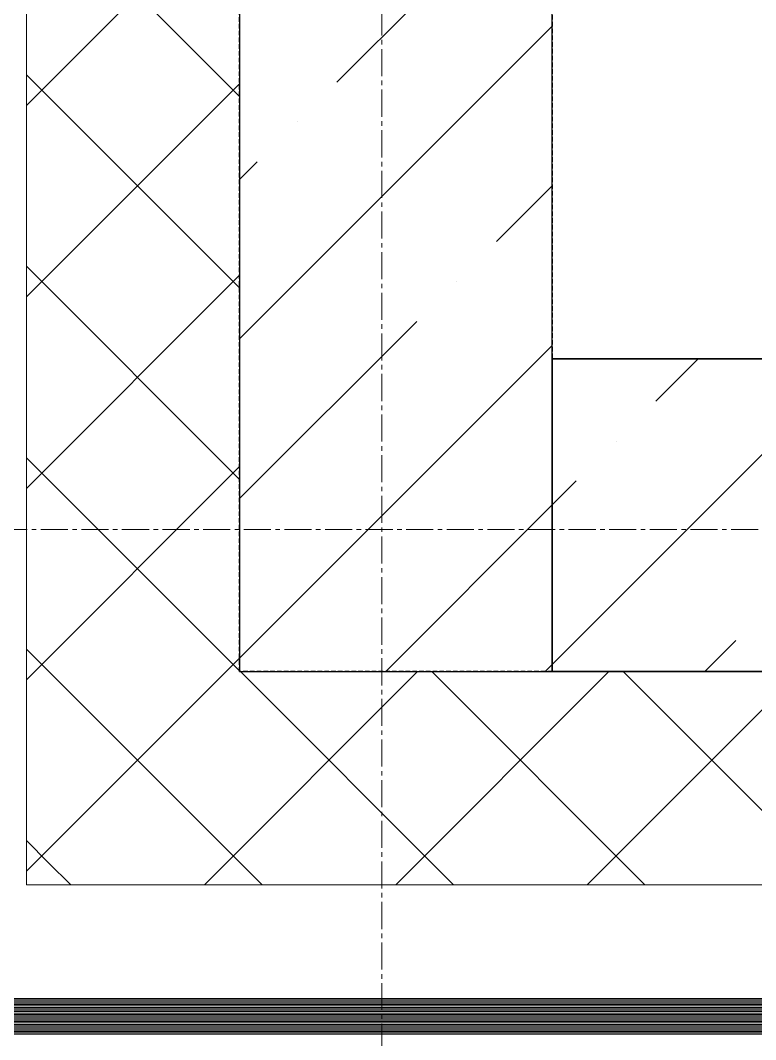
# Model space of a CAD drawing. Header units: millimetres. Extents: x 470010 to 1231400, y -134005 to 421770.
# Drawn here: x 806268 to 806786, y 135854 to 136571 of the extents above; entities that cross this region are included whole.
import ezdxf
from ezdxf.enums import TextEntityAlignment as Align

# ---------------------------------------------------------------- set-up
doc = ezdxf.new("R2010")
doc.units = ezdxf.units.MM
for name, pattern in [('CENTER2', [28.575, 19.05, -3.175, 3.175, -3.175]), ('DASHED', [19.05, 12.7, -6.35]), ('HIDDEN2', [4.7625, 3.175, -1.5875])]:
    doc.linetypes.add(name, pattern=pattern)
doc.layers.get('Defpoints').update_dxf_attribs({"color": 140})
doc.layers.add('АР_Делит', color=120, linetype='Continuous', lineweight=0, plot=False)
for name, color, linetype, lineweight in [('АР_Колонны', 70, 'Continuous', 30), ('АР_Стены ЖБ', 7, 'Continuous', 35), ('АР_Тонкая', 254, 'Continuous', 5), ('АР_Утеплитель', 31, 'Continuous', 0), ('АР_Штриховка', 8, 'Continuous', 0)]:
    doc.layers.add(name, color=color, linetype=linetype, lineweight=lineweight)
doc.layers.add('РД_Оси_100', color=7, linetype='Continuous', lineweight=0, true_color=0x525252)
doc.styles.add('style1', font='ARIALN.TTF')

# ---------------------------------------------------------------- blocks, each defined once
blk = doc.blocks.new('СОШ_2200_АР_ОСИ_М100_28.05.24')
at = {"layer": 'АР_Делит', "color": 251, "linetype": 'DASHED', "true_color": 0x636466}
blk.add_lwpolyline([(114955, 135155), (114955, -355), (93595.036, -355), (93595.036, 13855), (94145, 13855), (94145, 68320), (66055, 68320), (66055, 13857.73), (83455, 13857.73), (83455, -355), (45245, -355), (45245, 13145), (44695, 13145), (44695, 26755), (45245, 26755), (45245, 68320), (20455, 68320), (20455, 26755), (27955, 26755), (27955, 13145), (-355, 13145), (-355, 100855)], dxfattribs=at)
at = {"layer": 'РД_Оси_100', "color": 251, "linetype": 'CENTER2', "true_color": 0x636466}
for p, q in [((0, -6155), (0, 139938.679)), ((-5954.958, 13500), (29555, 13500))]:
    blk.add_line(p, q, dxfattribs=at)
blk = doc.blocks.new('A$C9108343f')
at = {"layer": 'АР_Колонны', "color": 18, "linetype": 'HIDDEN2', "lineweight": 25, "true_color": 0x000000}
for p, q in [((140704.09, 236479.49), (140704.09, 237679.49)), ((140924.09, 237679.49), (140924.09, 236479.49)), ((140924.09, 236479.49), (140704.09, 236479.49))]:
    blk.add_line(p, q, dxfattribs=at)
at = {"layer": 'АР_Колонны', "color": 18, "linetype": 'Continuous', "lineweight": 15, "true_color": 0x000000}
for p, q in [((140704.09, 237679.49), (140704.09, 236479.49)), ((140704.09, 237679.49), (140704.09, 236479.49)), ((140924.09, 236479.49), (140924.09, 237679.49)), ((140924.09, 236479.49), (140924.09, 237679.49)), ((140704.09, 236479.49), (140924.09, 236479.49)), ((140704.09, 236479.49), (140924.09, 236479.49))]:
    blk.add_line(p, q, dxfattribs=at)
at = {"layer": 'АР_Стены ЖБ', "color": 18, "linetype": 'Continuous', "lineweight": 30, "true_color": 0x000000}
for p, q in [((140704.09, 237679.49), (140704.09, 236479.49)), ((140924.09, 236479.49), (140924.09, 237679.49)), ((140704.09, 236479.49), (140924.09, 236479.49))]:
    blk.add_line(p, q, dxfattribs=at)
at = {"layer": 'АР_Стены ЖБ', "color": 18, "linetype": 'Continuous', "lineweight": 35, "true_color": 0x000000}
for p, q in [((147504.09, 236699.49), (140924.09, 236699.49)), ((140924.09, 236699.49), (140924.09, 236479.49)), ((140924.09, 236479.49), (147504.09, 236479.49))]:
    blk.add_line(p, q, dxfattribs=at)
at = {"layer": 'АР_Тонкая', "color": 18, "linetype": 'Continuous', "lineweight": 5, "true_color": 0x000000}
for p, q in [((140554.09, 236329.49), (140554.09, 237679.49)), ((148704.09, 236329.49), (140554.09, 236329.49)), ((140474.09, 236249.49), (148704.09, 236249.49)), ((148704.09, 236249.49), (140474.09, 236249.49)), ((140449.09, 236224.49), (148704.09, 236224.49))]:
    blk.add_line(p, q, dxfattribs=at)
at = {"layer": 'АР_Утеплитель', "color": 18, "linetype": 'Continuous', "lineweight": 0, "true_color": 0x000000}
for p, q in [((140554.09, 237679.49), (140554.09, 236329.49)), ((140704.09, 236479.49), (140704.09, 237679.49)), ((148704.09, 236479.49), (140704.09, 236479.49)), ((140554.09, 236329.49), (148704.09, 236329.49))]:
    blk.add_line(p, q, dxfattribs=at)
at = {"layer": 'АР_Штриховка', "color": 18, "linetype": 'Continuous', "lineweight": 0, "true_color": 0x000000}
for p, q in [((140704.09, 236884.08), (140554.09, 237034.08)), ((140554.09, 236877.79), (140704.09, 237027.79)), ((140704.09, 236749.38), (140554.09, 236899.38)), ((140554.09, 236743.09), (140704.09, 236893.09)), ((140704.09, 236614.67), (140554.09, 236764.67)), ((140554.09, 236608.39), (140704.09, 236758.39)), ((140704.09, 236479.97), (140554.09, 236629.97)), ((140554.09, 236473.68), (140704.09, 236623.68)), ((140636.98, 236412.38), (140554.09, 236495.27)), ((140554.09, 236338.98), (140704.09, 236488.98)), ((140679.31, 236329.49), (140829.31, 236479.49)), ((140854.57, 236329.49), (140704.57, 236479.49)), ((140814.02, 236329.49), (140964.02, 236479.49)), ((140989.27, 236329.49), (140839.27, 236479.49)), ((140948.72, 236329.49), (141098.72, 236479.49)), ((141123.98, 236329.49), (140973.98, 236479.49)), ((140719.87, 236329.49), (140636.98, 236412.38)), ((140569.63, 236345.03), (140554.09, 236360.56)), ((140585.16, 236329.49), (140569.63, 236345.03)), ((140470.84, 236246.24), (148704.09, 236246.24)), ((140471.84, 236247.24), (148704.09, 236247.24)), ((140472.84, 236248.24), (148704.09, 236248.24)), ((140473.84, 236249.24), (148704.09, 236249.24)), ((140463.84, 236239.24), (148704.09, 236239.24)), ((140464.84, 236240.24), (148704.09, 236240.24)), ((140465.84, 236241.24), (148704.09, 236241.24)), ((140466.84, 236242.24), (148704.09, 236242.24)), ((140467.84, 236243.24), (148704.09, 236243.24)), ((140468.84, 236244.24), (148704.09, 236244.24)), ((140469.84, 236245.24), (148704.09, 236245.24)), ((140456.84, 236232.24), (148704.09, 236232.24)), ((140457.84, 236233.24), (148704.09, 236233.24)), ((140458.84, 236234.24), (148704.09, 236234.24)), ((140459.84, 236235.24), (148704.09, 236235.24)), ((140460.84, 236236.24), (148704.09, 236236.24)), ((140461.84, 236237.24), (148704.09, 236237.24)), ((140462.84, 236238.24), (148704.09, 236238.24)), ((140449.84, 236225.24), (148704.09, 236225.24)), ((140450.84, 236226.24), (148704.09, 236226.24)), ((140451.84, 236227.24), (148704.09, 236227.24)), ((140452.84, 236228.24), (148704.09, 236228.24)), ((140453.84, 236229.24), (148704.09, 236229.24)), ((140454.84, 236230.24), (148704.09, 236230.24)), ((140455.84, 236231.24), (148704.09, 236231.24))]:
    blk.add_line(p, q, dxfattribs=at)
at = {"layer": 'АР_Штриховка', "color": 18, "linetype": 'Continuous', "lineweight": 5, "true_color": 0x000000}
for p, q in [((140772.55, 236894.2), (140912.87, 237034.51)), ((140704.09, 236713.49), (140924.09, 236933.49)), ((140744.49, 236866.14), (140744.49, 236866.14)), ((140704.09, 236825.74), (140716.43, 236838.07)), ((140884.81, 236781.95), (140924.09, 236821.23)), ((140856.74, 236753.88), (140856.74, 236753.88)), ((140704.09, 236601.23), (140828.68, 236725.82)), ((140704.09, 236488.98), (140924.09, 236708.98)), ((140924.09, 236484.47), (141139.11, 236699.49)), ((140997.06, 236669.69), (141026.86, 236699.49)), ((140969, 236641.63), (140969, 236641.63)), ((140924.09, 236596.73), (140940.93, 236613.57)), ((140806.86, 236479.49), (140924.09, 236596.73)), ((141031.37, 236479.49), (141053.19, 236501.31)), ((140919.11, 236479.49), (140924.09, 236484.47))]:
    blk.add_line(p, q, dxfattribs=at)
at = {"layer": 'РД_Оси_100'}
blk.add_blockref('СОШ_2200_АР_ОСИ_М100_28.05.24', (140804.09, 223079.49), dxfattribs=at)
at = {"layer": 'Defpoints', "color": 18, "true_color": 0x000000, "style": 'style1'}
for p in [(143949.34, 316089.12), (143974.98, 281639.5), (143890.4, 273244.71), (143839.99, 264276.81), (143967.75, 254892.38), (12251.96, 104178.14), (12382.58, 96023.14)]:
    blk.add_attdef('АР-ПОМЕЩЕНИЕ:НАИМЕНОВАНИЕ', text='', height=100, dxfattribs=at).set_placement(p, align=Align.MIDDLE)
at = {"layer": 'Defpoints', "color": 18, "true_color": 0x000000, "style": 'style1', "flags": 8}
for p in [(143951.3, 279099.09), (143848.34, 269251.11), (143875.33, 260094.25), (144049.74, 250824.7), (163419.28, 238153.36), (155897.46, 237965.97), (183037.2, 237965.97), (143342.94, 237876.19)]:
    blk.add_attdef('АР-ПОМЕЩЕНИЕ:НАИМЕНОВАНИЕ', text='', height=100, dxfattribs=at).set_placement(p, align=Align.MIDDLE)

msp = doc.modelspace()

# ---------------------------------------------------------------- linework, layer by layer
at = {"layer": 'АР_Колонны', "color": 18, "linetype": 'HIDDEN2', "lineweight": 25, "true_color": 0x000000}
for p, q in [((806422.706, 136113.251), (806422.706, 137313.251)), ((806642.706, 137313.251), (806642.706, 136113.251)), ((806642.706, 136113.251), (806422.706, 136113.251))]:
    msp.add_line(p, q, dxfattribs=at)
at = {"layer": 'АР_Колонны', "color": 18, "linetype": 'Continuous', "lineweight": 15, "true_color": 0x000000}
for p, q in [((806422.706, 137313.251), (806422.706, 136113.251)), ((806422.706, 137313.251), (806422.706, 136113.251)), ((806642.706, 136113.251), (806642.706, 137313.251)), ((806642.706, 136113.251), (806642.706, 137313.251)), ((806422.706, 136113.251), (806642.706, 136113.251)), ((806422.706, 136113.251), (806642.706, 136113.251))]:
    msp.add_line(p, q, dxfattribs=at)
at = {"layer": 'АР_Стены ЖБ', "color": 18, "linetype": 'Continuous', "lineweight": 30, "true_color": 0x000000}
for p, q in [((806422.706, 137313.251), (806422.706, 136113.251)), ((806642.706, 136113.251), (806642.706, 137313.251)), ((806422.706, 136113.251), (806642.706, 136113.251))]:
    msp.add_line(p, q, dxfattribs=at)
at = {"layer": 'АР_Стены ЖБ', "color": 18, "linetype": 'Continuous', "lineweight": 35, "true_color": 0x000000}
for p, q in [((813222.706, 136333.251), (806642.706, 136333.251)), ((806642.706, 136333.251), (806642.706, 136113.251)), ((806642.706, 136113.251), (813222.706, 136113.251))]:
    msp.add_line(p, q, dxfattribs=at)
at = {"layer": 'АР_Тонкая', "color": 18, "linetype": 'Continuous', "lineweight": 5, "true_color": 0x000000}
for p, q in [((806272.706, 135963.251), (806272.706, 137313.251)), ((814422.706, 135963.251), (806272.706, 135963.251)), ((806192.706, 135883.251), (814422.706, 135883.251)), ((814422.706, 135883.251), (806192.706, 135883.251)), ((806167.706, 135858.251), (814422.706, 135858.251))]:
    msp.add_line(p, q, dxfattribs=at)
at = {"layer": 'АР_Утеплитель', "color": 18, "linetype": 'Continuous', "lineweight": 0, "true_color": 0x000000}
for p, q in [((806272.706, 137313.251), (806272.706, 135963.251)), ((806422.706, 136113.251), (806422.706, 137313.251)), ((814422.706, 136113.251), (806422.706, 136113.251)), ((806272.706, 135963.251), (814422.706, 135963.251))]:
    msp.add_line(p, q, dxfattribs=at)
at = {"layer": 'АР_Штриховка', "color": 18, "linetype": 'Continuous', "lineweight": 0, "true_color": 0x000000}
for p, q in [((806422.706, 136517.839), (806272.706, 136667.839)), ((806272.706, 136511.552), (806422.706, 136661.552)), ((806422.706, 136383.135), (806272.706, 136533.135)), ((806272.706, 136376.848), (806422.706, 136526.848)), ((806422.706, 136248.431), (806272.706, 136398.431)), ((806272.706, 136242.144), (806422.706, 136392.144)), ((806422.706, 136113.728), (806272.706, 136263.728)), ((806272.706, 136107.441), (806422.706, 136257.441)), ((806355.593, 136046.137), (806272.706, 136129.024)), ((806272.706, 135972.737), (806422.706, 136122.737)), ((806397.924, 135963.251), (806547.924, 136113.251)), ((806573.183, 135963.251), (806423.183, 136113.251)), ((806532.627, 135963.251), (806682.627, 136113.251)), ((806707.887, 135963.251), (806557.887, 136113.251)), ((806667.331, 135963.251), (806817.331, 136113.251)), ((806842.591, 135963.251), (806692.591, 136113.251)), ((806438.479, 135963.251), (806355.593, 136046.137)), ((806288.241, 135978.785), (806272.706, 135994.32)), ((806303.775, 135963.251), (806288.241, 135978.785)), ((806187.455, 135878), (814422.706, 135878)), ((806188.455, 135879), (814422.706, 135879)), ((806189.455, 135880), (814422.706, 135880)), ((806190.455, 135881), (814422.706, 135881)), ((806191.455, 135882), (814422.706, 135882)), ((806192.455, 135883), (814422.706, 135883)), ((806180.455, 135871), (814422.706, 135871)), ((806181.455, 135872), (814422.706, 135872)), ((806182.455, 135873), (814422.706, 135873)), ((806183.455, 135874), (814422.706, 135874)), ((806184.455, 135875), (814422.706, 135875)), ((806185.455, 135876), (814422.706, 135876)), ((806186.455, 135877), (814422.706, 135877)), ((806173.455, 135864), (814422.706, 135864)), ((806174.455, 135865), (814422.706, 135865)), ((806175.455, 135866), (814422.706, 135866)), ((806176.455, 135867), (814422.706, 135867)), ((806177.455, 135868), (814422.706, 135868)), ((806178.455, 135869), (814422.706, 135869)), ((806179.455, 135870), (814422.706, 135870)), ((806168.455, 135859), (814422.706, 135859)), ((806169.455, 135860), (814422.706, 135860)), ((806170.455, 135861), (814422.706, 135861)), ((806171.455, 135862), (814422.706, 135862)), ((806172.455, 135863), (814422.706, 135863))]:
    msp.add_line(p, q, dxfattribs=at)
at = {"layer": 'АР_Штриховка', "color": 18, "linetype": 'Continuous', "lineweight": 5, "true_color": 0x000000}
for p, q in [((806491.166, 136527.956), (806631.483, 136668.273)), ((806422.706, 136347.243), (806642.706, 136567.243)), ((806422.706, 136459.496), (806435.039, 136471.83)), ((806603.419, 136415.703), (806642.706, 136454.99)), ((806422.706, 136234.99), (806547.293, 136359.577)), ((806422.706, 136122.737), (806642.706, 136342.737)), ((806642.706, 136118.23), (806857.726, 136333.251)), ((806715.672, 136303.45), (806745.473, 136333.251)), ((806642.706, 136230.484), (806659.546, 136247.323)), ((806525.473, 136113.251), (806642.706, 136230.484)), ((806749.979, 136113.251), (806771.799, 136135.07)), ((806637.726, 136113.251), (806642.706, 136118.23))]:
    msp.add_line(p, q, dxfattribs=at)

# ---------------------------------------------------------------- block references
msp.add_blockref('A$C9108343f', (665718.612, -100366.242))
at = {"layer": 'РД_Оси_100'}
msp.add_blockref('СОШ_2200_АР_ОСИ_М100_28.05.24', (806522.706, 122713.251), dxfattribs=at)

doc.saveas('drawing.dxf')
